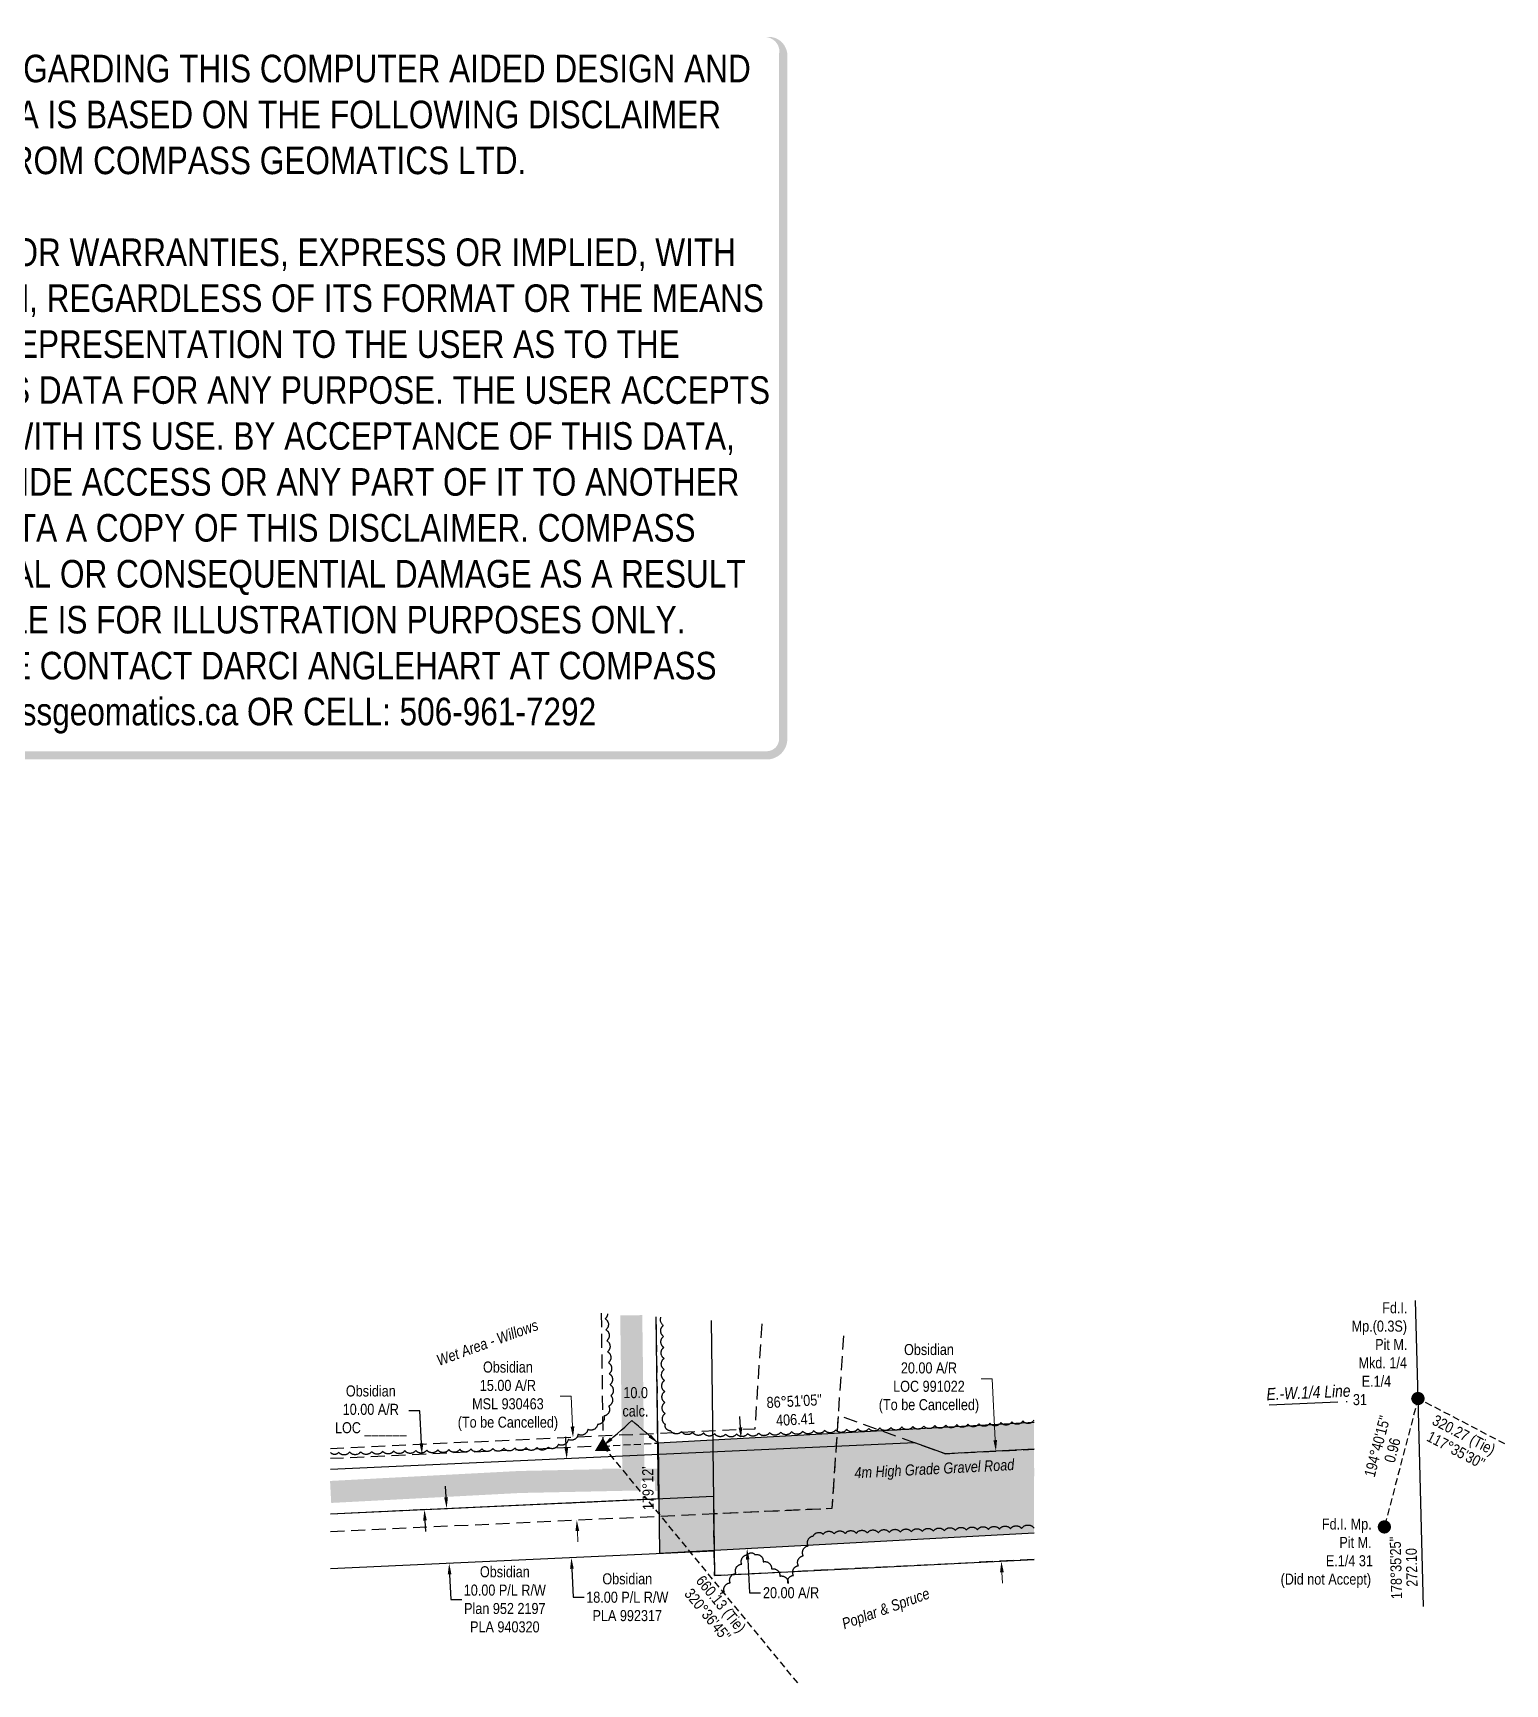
# Model space of a CAD drawing. Extents: x 621543 to 624722, y 5922679 to 5924544.
# Drawn here: x 623387 to 624722, y 5923046 to 5924544 of the extents above; entities that cross this region are included whole.
import ezdxf
from ezdxf.enums import TextEntityAlignment as Align

# ---------------------------------------------------------------- set-up
doc = ezdxf.new("R2010")
doc.units = 0
doc.header["$LTSCALE"] = 5
doc.header["$PDSIZE"] = 0.5
for name, pattern in [('0', [1, 1, 0]), ('foc-ACCESSROAD', [3.75, 2.5, -1.25]), ('foc-QUARTERLINE', [33, 25, -3, 2, -3]), ('foc-TIELINE', [1.875, 1.25, -0.625])]:
    doc.linetypes.add(name, pattern=pattern)
doc.layers.get('Defpoints').update_dxf_attribs({"color": 9})
for name, color, linetype in [('AS-ROADS', 254, 'Continuous'), ('C-AR', 13, 'foc-ACCESSROAD'), ('C-RW', 13, 'Continuous'), ('C-WS-S', 13, 'Continuous'), ('L-BD', 7, 'Continuous'), ('L-MON', 1, 'Continuous'), ('L-SEC', 7, 'Continuous'), ('L-SECQ', 8, 'foc-QUARTERLINE'), ('L-TIE', 7, 'foc-TIELINE'), ('L-TIE-T', 7, 'Continuous'), ('P-PROPOSED', 10, 'Continuous'), ('P-PROPOSED-H', 21, 'Continuous'), ('P-TXT', 4, 'Continuous'), ('T-BUSH', 110, '0'), ('T-BUSH-T', 110, 'Continuous')]:
    doc.layers.add(name, color=color, linetype=linetype)
doc.layers.add('C-AR-T', color=13, linetype='Continuous', lineweight=9)
doc.layers.add('T-TEXT', color=48, linetype='Continuous', lineweight=18)
doc.layers.add('DISCLAIMER', color=7, linetype='Continuous', plot=False)
doc.styles.add('100L', font='ARIALN.TTF', dxfattribs={"height": 11})
doc.styles.add('80', font='ARIALN.TTF', dxfattribs={"height": 10})
doc.styles.add('80CG', font='ARIALN.TTF', dxfattribs={"height": 10})
doc.styles.add('80L', font='ARIALN.TTF', dxfattribs={"height": 10})
doc.styles.add('80LS', font='ARIALNI.TTF', dxfattribs={"height": 10})
doc.dimstyles.new('Compass 5 000', dxfattribs={"dimscale": 5, "dimtxt": 9, "dimasz": 2, "dimexe": 0.2, "dimexo": 0.0625, "dimgap": 0.5, "dimtad": 0, "dimtih": 1, "dimtoh": 1, "dimzin": 0, "dimdsep": 46, "dimtxsty": '80CG', "dimcen": 0.1, "dimse1": 1, "dimse2": 1, "dimclrd": 256, "dimclrt": 256, "dimaunit": 1, "dimadec": 4, "dimazin": 0, "dimtfac": 0.06, "dimtofl": 0, "dimtmove": 0, "dimatfit": 1, "dimfxl": 0.2, "dimtolj": 1, "dimtzin": 0, "dimlwd": -1, "dimarcsym": 0})

# ---------------------------------------------------------------- blocks, each defined once
blk = doc.blocks.new('fdia')
at = {"color": 255, "const_width": 1}
blk.add_lwpolyline([(-0.5, 0, 1), (0.5, 0, 1)], format="xyb", close=True, dxfattribs=at)
blk = doc.blocks.new('Fdiaa')
blk.add_blockref('fdia', (0, 0))
blk = doc.blocks.new('fdib')
at = {"color": 1, "const_width": 1.6}
blk.add_lwpolyline([(-0.4, 0, 1), (0.4, 0, 1)], format="xyb", close=True, dxfattribs=at)
at = {"color": 1}
blk.add_circle((0, 0), 0.8, dxfattribs=at)
blk = doc.blocks.new('Fdibb')
blk.add_blockref('fdib', (0, 0))
blk = doc.blocks.new('fdicc')
for name in ['Fdibb', 'Fdiaa']:
    blk.add_blockref(name, (0, 0))
blk = doc.blocks.new('FDI')
blk.add_blockref('fdicc', (0, 0))
blk = doc.blocks.new('*D512')
at = {"layer": 'C-AR-T', "transparency": 16777216}
for p, q in [((624257, 5923323), (624247, 5923323)), ((624259.8, 5923267.3), (624257, 5923323)), ((624265.8, 5923147.5), (624266.3, 5923137.5))]:
    blk.add_line(p, q, dxfattribs=at)
for points in [[(624261.4, 5923267.4), (624258.1, 5923267.2), (624260.3, 5923257.3)], [(624267.5, 5923147.5), (624264.1, 5923147.4), (624265.3, 5923157.4)]]:
    blk.add_solid(points, dxfattribs=at)
at = {"layer": 'Defpoints', "color": 0, "transparency": 16777216}
for p in [(624238.6, 5923256.2), (624260.3, 5923257.3), (624243.7, 5923156.4)]:
    blk.add_point(p, dxfattribs=at)
at = {"layer": 'C-AR-T', "transparency": 16777216, "insert": (624199.6, 5923323), "char_height": 10, "attachment_point": 5, "style": '80CG'}
blk.add_mtext('\\A1;Obsidian\\P20.00 A/R\\PLOC 991022\\P(To be Cancelled)', dxfattribs=at)
blk = doc.blocks.new('*D513')
at = {"layer": 'C-WS-S', "transparency": 16777216}
for p, q in [((623870.6, 5923260.4), (623870.1, 5923270.4)), ((623875.6, 5923150.6), (623876.8, 5923124.7)), ((623876.8, 5923124.7), (623886.8, 5923124.7))]:
    blk.add_line(p, q, dxfattribs=at)
for points in [[(623872.3, 5923260.5), (623868.9, 5923260.4), (623871, 5923250.4)], [(623877.3, 5923150.7), (623874, 5923150.5), (623875.2, 5923160.6)]]:
    blk.add_solid(points, dxfattribs=at)
at = {"layer": 'Defpoints', "color": 0, "transparency": 16777216}
for p in [(623899.1, 5923251.7), (623875.2, 5923160.6), (623903.3, 5923161.9)]:
    blk.add_point(p, dxfattribs=at)
at = {"layer": 'C-WS-S', "transparency": 16777216, "insert": (623925.9, 5923124.7), "char_height": 10, "attachment_point": 5, "style": '80CG'}
blk.add_mtext('\\A1;Obsidian\\P18.00 P/L R/W\\PPLA 992317', dxfattribs=at)
blk = doc.blocks.new('*D514')
at = {"layer": 'C-WS-S', "transparency": 16777216}
for p, q in [((623761.5, 5923215.4), (623761, 5923225.4)), ((623764.7, 5923145.5), (623765.8, 5923122.8)), ((623765.8, 5923122.8), (623775.8, 5923122.8))]:
    blk.add_line(p, q, dxfattribs=at)
for points in [[(623763.2, 5923215.5), (623759.8, 5923215.3), (623762, 5923205.4)], [(623766.4, 5923145.5), (623763, 5923145.4), (623764.3, 5923155.5)]]:
    blk.add_solid(points, dxfattribs=at)
at = {"layer": 'Defpoints', "color": 0, "transparency": 16777216}
for p in [(623753.5, 5923205), (623755.8, 5923155.1), (623764.3, 5923155.5)]:
    blk.add_point(p, dxfattribs=at)
at = {"layer": 'C-WS-S', "transparency": 16777216, "insert": (623814.8, 5923122.8), "char_height": 10, "attachment_point": 5, "style": '80CG'}
blk.add_mtext('\\A1;Obsidian\\P10.00 P/L R/W\\PPlan 952 2197\\PPLA 940320', dxfattribs=at)
blk = doc.blocks.new('*D515')
at = {"layer": 'C-WS-S', "transparency": 16777216}
for p, q in [((623737.8, 5923293.8), (623727.8, 5923293.8)), ((623739.1, 5923264.3), (623737.8, 5923293.8)), ((623742.3, 5923194.4), (623742.8, 5923184.4))]:
    blk.add_line(p, q, dxfattribs=at)
for points in [[(623740.8, 5923264.4), (623737.5, 5923264.3), (623739.6, 5923254.3)], [(623744, 5923194.5), (623740.7, 5923194.3), (623741.9, 5923204.4)]]:
    blk.add_solid(points, dxfattribs=at)
at = {"layer": 'Defpoints', "color": 0, "transparency": 16777216}
for p in [(623735.2, 5923254.1), (623739.6, 5923254.3), (623737.5, 5923204.2)]:
    blk.add_point(p, dxfattribs=at)
at = {"layer": 'C-WS-S', "transparency": 16777216, "insert": (623693.2, 5923293.8), "char_height": 10, "attachment_point": 5, "style": '80CG'}
blk.add_mtext('\\A1;Obsidian\\P10.00 A/R\\PLOC ______', dxfattribs=at)
blk = doc.blocks.new('*D516')
at = {"layer": 'C-AR-T', "transparency": 16777216}
for p, q in [((623874.9, 5923307.1), (623864.9, 5923307.1)), ((623876.2, 5923279.7), (623874.9, 5923307.1)), ((623880.6, 5923184.8), (623881.1, 5923174.9))]:
    blk.add_line(p, q, dxfattribs=at)
for points in [[(623877.9, 5923279.8), (623874.5, 5923279.6), (623876.7, 5923269.7)], [(623882.3, 5923184.9), (623878.9, 5923184.8), (623880.1, 5923194.8)]]:
    blk.add_solid(points, dxfattribs=at)
at = {"layer": 'Defpoints', "color": 0, "transparency": 16777216}
for p in [(623852.6, 5923268.6), (623876.7, 5923269.7), (623856.1, 5923193.7)]:
    blk.add_point(p, dxfattribs=at)
at = {"layer": 'C-AR-T', "transparency": 16777216, "insert": (623817.6, 5923307.1), "char_height": 10, "attachment_point": 5, "style": '80CG'}
blk.add_mtext('\\A1;Obsidian\\P15.00 A/R\\PMSL 930463\\P(To be Cancelled)', dxfattribs=at)
blk = doc.blocks.new('*D517')
at = {"layer": 'Defpoints', "color": 0, "transparency": 16777216}
for p in [(624084.2, 5923271.8), (624034.6, 5923169), (624089.6, 5923172)]:
    blk.add_point(p, dxfattribs=at)
at = {"layer": 'P-TXT', "transparency": 16777216}
for p, q in [((624028.6, 5923278.8), (624028, 5923288.7)), ((624035.2, 5923159), (624036.8, 5923128.8)), ((624036.8, 5923128.8), (624046.8, 5923128.8))]:
    blk.add_line(p, q, dxfattribs=at)
for points in [[(624030.2, 5923278.9), (624026.9, 5923278.7), (624029.1, 5923268.8)], [(624036.8, 5923159.1), (624033.5, 5923158.9), (624034.6, 5923169)]]:
    blk.add_solid(points, dxfattribs=at)
at = {"layer": 'P-TXT', "transparency": 16777216, "insert": (624074.5, 5923128.8), "char_height": 10, "attachment_point": 5, "style": '80CG'}
blk.add_mtext('\\A1;20.00 A/R', dxfattribs=at)
blk = doc.blocks.new('STRIA')
blk.add_hatch(color=255).paths.add_polyline_path([(-0.04, 1.52), (-1.47, -0.87), (1.39, -0.87)])
blk = doc.blocks.new('STRIAA')
blk.add_blockref('STRIA', (0, 0))
blk = doc.blocks.new('STRIB')
at = {"color": 1}
blk.add_solid([(-1.12, -0.67), (-0.04, 1.13), (1.04, -0.67)], dxfattribs=at)
blk = doc.blocks.new('STRIBB')
blk.add_blockref('STRIB', (0, 0))
blk = doc.blocks.new('STRICC')
for name in ['STRIAA', 'STRIBB']:
    blk.add_blockref(name, (0, 0))
blk = doc.blocks.new('fdspike')
blk.add_blockref('STRICC', (0, 0))
blk = doc.blocks.new('Disclaimer_Legal')
at = {"layer": 'DISCLAIMER', "color": 254, "flags": 128}
blk.add_lwpolyline([(-3612.9, -1104.6, 37.5, 37.5, 0), (4096.1, -1104.6, 37.5, 37.5, 0.414214), (4171.1, -1029.6, 37.5, 37.5, 0), (4171.1, 2078.7, 37.5, 0, 0.414214), (4096.1, 2153.7, 0, 0, 0), (-3612.9, 2153.7, 0, 0, 0.414214), (-3687.9, 2078.7, 0, 0, 0), (-3687.9, -1029.6, 0, 37.5, 0.414214)], format="xyseb", close=True, dxfattribs=at)
at = {"layer": 'DISCLAIMER', "color": 254, "insert": (241.6, 533.9), "char_height": 125, "width": 7717.568, "attachment_point": 5, "style": '80'}
blk.add_mtext('NOTICE TO THE CORPORATION, PERSON &/OR PERSONS REGARDING THIS COMPUTER AIDED DESIGN AND DRAFTING (CADD) FILES. ACCEPTANCE OF THE CADD DATA IS BASED ON THE FOLLOWING DISCLAIMER WHICH COVERS ALL CADD DATA RECIEVED FROM COMPASS GEOMATICS LTD.\\P{\\fArial Narrow|b1|i0|c0|p34;DISCLAIMER}\\PCOMPASS GEOMATICS LTD. MAKES NO REPRESENTATION OR WARRANTIES, EXPRESS OR IMPLIED, WITH RESPECT TO THE REUSE OF THE DATA PROVIDED HEREWITH, REGARDLESS OF ITS FORMAT OR THE MEANS OF ITS TRANSMISSION. THERE IS NO GUARANTEE OR REPRESENTATION TO THE USER AS TO THE ACCURACY, CURRENCY, SUITABILITY OR RELIABILITY OF THIS DATA FOR ANY PURPOSE. THE USER ACCEPTS THE DATA "AS IS", AND ASSUMES ALL RISKS ASSOCIATED WITH ITS USE. BY ACCEPTANCE OF THIS DATA, THE USER AGREES NOT TO TRANSMIT THIS DATA OR PROVIDE ACCESS OR ANY PART OF IT TO ANOTHER PARTY UNLESS THE USER SHALL INCLUDE WITH THE DATA A COPY OF THIS DISCLAIMER. COMPASS GEOMATICS LTD. ASSUMES NO RESPONSIBILITY FOR ACTUAL OR CONSEQUENTIAL DAMAGE AS A RESULT OF ANY USER\'S RELIANCE ON THIS DATA. THIS CADD FILE IS FOR ILLUSTRATION PURPOSES ONLY.\\PIF YOU REQUIRE MORE ACCURATE INFORMATION, PLEASE CONTACT DARCI ANGLEHART AT COMPASS GEOMATICS LTD. VIA EMAIL: darci.anglehart@compassgeomatics.ca OR CELL: 506-961-7292', dxfattribs=at)

msp = doc.modelspace()

# ---------------------------------------------------------------- hatches: boundary and pattern name
at = {"layer": 'P-PROPOSED-H'}
h = msp.add_hatch(color=256, dxfattribs=at)
h.dxf.hatch_style = 1
h.paths.add_polyline_path([(624294.953, 5923283.406), (623953.831, 5923264.638), (623955.222, 5923164.599), (624294.953, 5923183.29)])

# ---------------------------------------------------------------- linework, layer by layer
at = {"layer": 'AS-ROADS', "const_width": 19.993, "flags": 128}
for points in [[(623929.508, 5923380.58), (623931.517, 5923231.505), (623828.267, 5923229.315), (623656.759, 5923220.28)], [(624294.953, 5923244.515), (623965.957, 5923231.245), (623903.317, 5923231.445)]]:
    msp.add_lwpolyline(points, dxfattribs=at)
at = {"layer": 'C-AR', "flags": 128}
for points in [[(623902.212, 5923382.392), (623903.882, 5923261.89), (623656.759, 5923250.53)], [(623656.759, 5923200.495), (623954.532, 5923214.183), (623952.239, 5923379.07)], [(624047.887, 5923372.719), (624041.555, 5923277.367), (623656.759, 5923259.55)], [(623656.759, 5923184.496), (624111.927, 5923205.571), (624122.696, 5923367.751)], [(624294.953, 5923158.939), (624005.091, 5923144.327), (624004.37, 5923200.591), (624111.927, 5923205.571), (624117.523, 5923289.852), (624214.712, 5923254.986), (624294.953, 5923259.031)]]:
    msp.add_lwpolyline(points, dxfattribs=at)
at = {"layer": 'C-RW', "flags": 128}
for points in [[(624002.124, 5923375.758), (624004.807, 5923166.529), (623656.759, 5923150.513)], [(624294.953, 5923259.031), (624214.712, 5923254.986), (624186.879, 5923264.971), (623656.759, 5923240.577)], [(623656.759, 5923200.553), (624004.166, 5923216.535), (624005.091, 5923144.327), (624294.953, 5923158.939)]]:
    msp.add_lwpolyline(points, dxfattribs=at)
at = {"layer": 'L-SEC'}
msp.add_line((624640.864, 5923394.046), (624643.296, 5923305.048), dxfattribs=at)
at = {"layer": 'L-SEC', "flags": 128}
msp.add_lwpolyline([(624643.296, 5923305.048), (624647.94, 5923116.354)], dxfattribs=at)
at = {"layer": 'L-SECQ', "ltscale": 0.5}
msp.add_line((624508.212, 5923299.216), (624643.296, 5923305.048), dxfattribs=at)
at = {"layer": 'L-TIE'}
for p, q in [((624643.296, 5923305.048), (624612.796, 5923188.548)), ((624722.21, 5923263.806), (624643.296, 5923305.048))]:
    msp.add_line(p, q, dxfattribs=at)
at = {"layer": 'L-TIE', "flags": 128}
msp.add_lwpolyline([(623903.882, 5923261.89), (623953.831, 5923264.638)], dxfattribs=at)
at = {"layer": 'P-PROPOSED', "flags": 128}
msp.add_lwpolyline([(624294.953, 5923283.406), (623953.831, 5923264.638), (623955.222, 5923164.599), (624294.953, 5923183.29)], dxfattribs=at)
at = {"layer": 'P-PROPOSED-H', "flags": 128}
msp.add_lwpolyline([(623656.759, 5923200.553), (623954.208, 5923214.236), (623952.095, 5923379.08)], dxfattribs=at)
at = {"layer": 'T-BUSH', "flags": 128}
for points in [[(623908.052, 5923382.004, -0.21845844), (623905.811, 5923377.435, -0.52056705), (623906.548, 5923367.466, -0.52056705), (623907.286, 5923357.497, -0.52056705), (623908.023, 5923347.527, -0.52056705), (623908.761, 5923337.558, -0.52056705), (623909.498, 5923327.589, -0.52056705), (623910.236, 5923317.62, -0.52056705), (623910.973, 5923307.65, -0.52056705), (623909.048, 5923298.175, -0.52056705), (623904.785, 5923289.133, -0.52056705), (623898.966, 5923281.597, -0.52056705), (623890.069, 5923277.039, -0.52056705), (623881.172, 5923272.481, -0.52056705), (623872.275, 5923267.924, -0.52056705), (623863.378, 5923263.366, -0.52056705), (623853.932, 5923260.964, -0.52056705), (623843.939, 5923260.718, -0.52056705), (623833.946, 5923260.472, -0.52056705), (623823.952, 5923260.226, -0.52056705), (623813.959, 5923259.981, -0.52056705), (623803.965, 5923259.735, -0.52056705), (623793.972, 5923259.489, -0.52056705), (623783.978, 5923259.244, -0.52056705), (623773.985, 5923258.998, -0.52056705), (623763.991, 5923258.752, -0.52056705), (623753.998, 5923258.506, -0.52056705), (623744.004, 5923258.261, -0.52056705), (623734.011, 5923258.015, -0.52056705), (623724.017, 5923257.769, -0.52056705), (623714.024, 5923257.524, -0.52056705), (623704.03, 5923257.278, -0.52056705), (623694.037, 5923257.032, -0.52056705), (623684.043, 5923256.786, -0.52056705), (623674.05, 5923256.541, -0.52056705), (623664.056, 5923256.295, -0.52056705), (623656.686, 5923256.114)], [(624294.736, 5923285.381, -0.52056705), (624284.766, 5923284.657, -0.52056705), (624274.795, 5923283.933, -0.52056705), (624264.825, 5923283.209, -0.52056705), (624254.846, 5923282.634, -0.52056705), (624244.859, 5923282.211, -0.52056705), (624234.871, 5923281.787, -0.52056705), (624224.884, 5923281.363, -0.52056705), (624214.896, 5923280.94, -0.52056705), (624204.909, 5923280.516, -0.52056705), (624194.921, 5923280.092, -0.52056705), (624184.934, 5923279.668, -0.52056705), (624174.946, 5923279.245, -0.52056705), (624164.959, 5923278.821, -0.52056705), (624154.971, 5923278.397, -0.52056705), (624144.984, 5923277.973, -0.52056705), (624134.996, 5923277.55, -0.52056705), (624125.009, 5923277.126, -0.52056705), (624115.021, 5923276.702, -0.52056705), (624105.034, 5923276.279, -0.52056705), (624095.046, 5923275.855, -0.52056705), (624085.059, 5923275.431, -0.52056705), (624075.071, 5923275.007, -0.52056705), (624065.083, 5923274.584, -0.52056705), (624055.096, 5923274.16, -0.52056705), (624045.108, 5923273.736, -0.52056705), (624035.121, 5923273.313, -0.52056705), (624025.133, 5923272.889, -0.52056705), (624015.144, 5923272.783, -0.52056705), (624005.16, 5923273.262, -0.52056705), (623995.185, 5923273.91, -0.52056705), (623985.209, 5923274.558, -0.52056705), (623975.234, 5923275.206, -0.52056705), (623965.258, 5923275.853, -0.52056705), (623960.45, 5923281.438, -0.52056705), (623960.256, 5923291.433, -0.52056705), (623960.063, 5923301.427, -0.52056705), (623959.87, 5923311.422, -0.52056705), (623959.676, 5923321.416, -0.52056705), (623959.483, 5923331.411, -0.52056705), (623959.29, 5923341.406, -0.52056705), (623959.097, 5923351.4, -0.52056705), (623958.903, 5923361.395, -0.52056705), (623958.71, 5923371.39, -0.35706862), (623956.475, 5923378.789, -0.35706862)], [(623998.237, 5923103.773, -0.52056705), (624003.495, 5923112.275, -0.52056705), (624008.753, 5923120.777, -0.52056705), (624014.011, 5923129.279, -0.52056705), (624019.269, 5923137.781, -0.52056705), (624024.527, 5923146.283, -0.52056705), (624029.785, 5923154.785, -0.52056705), (624035.043, 5923163.287, -0.52056705), (624041.587, 5923163.44, -0.52056705), (624049.16, 5923156.915, -0.52056705), (624056.732, 5923150.389, -0.52056705), (624064.305, 5923143.863, -0.52056705), (624071.878, 5923137.338, -0.52056705), (624076.701, 5923144.504, -0.52056705), (624081.167, 5923153.447, -0.52056705), (624085.633, 5923162.39, -0.52056705), (624090.099, 5923171.334, -0.52056705), (624094.565, 5923180.277, -0.52056705), (624103.718, 5923181.882, -0.52056705), (624113.711, 5923182.173, -0.52056705), (624123.703, 5923182.465, -0.52056705), (624133.695, 5923182.756, -0.52056705), (624143.687, 5923183.047, -0.52056705), (624153.68, 5923183.339, -0.52056705), (624163.672, 5923183.63, -0.52056705), (624173.664, 5923183.921, -0.52056705), (624183.656, 5923184.213, -0.52056705), (624193.649, 5923184.504, -0.52056705), (624203.641, 5923184.795, -0.52056705), (624213.633, 5923185.087, -0.52056705), (624223.625, 5923185.378, -0.52056705), (624233.618, 5923185.669, -0.52056705), (624243.61, 5923185.961, -0.52056705), (624253.602, 5923186.252, -0.52056705), (624263.594, 5923186.543, -0.52056705), (624273.587, 5923186.835, -0.52056705), (624283.579, 5923187.126, -0.52056705), (624295.04, 5923187.46, -0.52056705)]]:
    msp.add_lwpolyline(points, format="xyb", dxfattribs=at)

# ---------------------------------------------------------------- block references
at = {"layer": 'DISCLAIMER', "color": 5, "xscale": 0.2, "yscale": 0.2, "zscale": 0.2}
msp.add_blockref('Disclaimer_Legal', (623233.146, 5924109.548), dxfattribs=at)
at = {"layer": 'L-MON', "color": 5, "xscale": 4.998250000000001, "yscale": 4.998250000000001, "zscale": 4.998250000000001}
msp.add_blockref('fdspike', (623903.882, 5923261.89), dxfattribs=at)
at = {"layer": 'L-MON', "color": 3, "xscale": 4.998250000000001, "yscale": 4.998250000000001, "zscale": 4.998250000000001}
msp.add_blockref('FDI', (624612.796, 5923188.548), dxfattribs=at)

# ---------------------------------------------------------------- texts
at = {"layer": 'L-BD', "style": '80L'}
for s, rotation, p in [("194°40'15''", 75.3291, (624606.233, 5923261.756)), ('0.96', 75.3291, (624620.014, 5923258.148)), ("178°35'25''", 91.4097, (624623.258, 5923151.438)), ('272.10', 91.4097, (624637.499, 5923151.788))]:
    msp.add_text(s, height=9.9965, rotation=rotation, dxfattribs=at).set_placement(p, align=Align.MIDDLE)
at = {"layer": 'L-BD', "insert": (624077.186, 5923307.7), "char_height": 9.9965, "width": 51.00418, "attachment_point": 2, "rotation": 3.1491, "style": '80L'}
msp.add_mtext("86°51'05'' 406.41", dxfattribs=at)
at = {"layer": 'L-SECQ', "ltscale": 0.5, "insert": (624505.548, 5923314.45), "char_height": 10.99615, "attachment_point": 1, "rotation": 2.472096, "style": '100L'}
msp.add_mtext_dynamic_manual_height_columns('{\\fArial Narrow|b0|i1|c0|p34;E.-W.1/4 Line}', width=76.26127, gutter_width=55, heights=[0], dxfattribs=at)
at = {"layer": 'L-TIE-T', "style": '80L'}
for s, p in [('320.27 (Tie)', (624684.365, 5923271.031)), ("117°35'30''", (624677.767, 5923258.406))]:
    msp.add_text(s, height=9.9965, rotation=332.4076, dxfattribs=at).set_placement(p, align=Align.MIDDLE)
at = {"layer": 'P-TXT', "insert": (623919.394, 5923315.392), "char_height": 9.9965, "attachment_point": 1, "style": '80L'}
msp.add_mtext_dynamic_manual_height_columns('\\pi2.9693;10.0 \\P\\pi2.1545;calc.', width=26.43627, gutter_width=50, heights=[0], dxfattribs=at)
at = {"layer": 'T-BUSH-T', "style": '80LS'}
for s, height, p in [('Wet Area - Willows', 10, (623798.938, 5923355.808)), ('Poplar & Spruce', 9.9965, (624160.345, 5923114.556))]:
    msp.add_text(s, height=height, rotation=20, dxfattribs=at).set_placement(p, align=Align.MIDDLE_CENTER)
at = {"layer": 'T-TEXT', "insert": (624130.311, 5923242.512), "char_height": 9.9965, "attachment_point": 1, "rotation": 2.998053, "style": '80L'}
msp.add_mtext_dynamic_manual_height_columns('\\pi1.462;{\\fArial Narrow|b0|i1|c0|p34;4m High Grade Gravel Road}', width=148.08472, gutter_width=50, heights=[0], dxfattribs=at)

# ---------------------------------------------------------------- dimensions: what is measured, and where the dimension line sits
at = {"layer": 'C-AR-T', "color": 5}
for base, p1, p2, angle, text, picture, middle in [((624260.265, 5923257.282), (624243.668, 5923156.354), (624238.636, 5923256.192), 92.88573, 'Obsidian\\P20.00 A/R\\PLOC 991022\\P(To be Cancelled)', '*D512', (624199.619, 5923323.018)), ((623876.664, 5923269.732), (623856.101, 5923193.726), (623852.634, 5923268.619), 92.650955, 'Obsidian\\P15.00 A/R\\PMSL 930463\\P(To be Cancelled)', '*D516', (623817.602, 5923307.073))]:
    dim = msp.add_linear_dim(base=base, p1=p1, p2=p2, angle=angle, text=text, dimstyle='Compass 5 000', dxfattribs=at)
    dim.commit()
    dim.dimension.update_dxf_attribs({"geometry": picture, "text_midpoint": middle, "dimtype": 161})
at = {"layer": 'C-WS-S', "color": 5}
for base, p1, p2, angle, text, picture, middle in [((623739.588, 5923254.338), (623737.54, 5923204.209), (623735.245, 5923254.138), 92.631922, 'Obsidian\\P10.00 A/R\\PLOC ______', '*D515', (623693.17, 5923293.777)), ((623764.252, 5923155.46), (623753.535, 5923205.005), (623755.832, 5923155.072), 272.634635, 'Obsidian\\P10.00 P/L R/W\\PPlan 952 2197\\PPLA 940320', '*D514', (623814.839, 5923122.822))]:
    dim = msp.add_linear_dim(base=base, p1=p1, p2=p2, angle=angle, text=text, dimstyle='Compass 5 000', dxfattribs=at)
    dim.commit()
    dim.dimension.update_dxf_attribs({"geometry": picture, "text_midpoint": middle, "dimtype": 161})

# ---------------------------------------------------------------- leaders
at = {"layer": 'P-TXT', "path_type": 1}
for points in [[(623903.882, 5923261.89), (623930.095, 5923284.985)], [(623953.831, 5923264.638), (623930.095, 5923284.985)]]:
    msp.add_leader(points, dimstyle='Compass 5 000', override={"dimtfill": 1}, dxfattribs=at)

# ---------------------------------------------------------------- next in the draw order: texts
at = {"layer": 'L-MON', "char_height": 9.9965, "attachment_point": 1, "style": '80L', "bg_fill": 2}
for s, width, insert in [('\\pi26.603;Fd.I. \\P\\pi-1.1503;Mp.(0.3S)\\P\\pi20.166;Pit M.\\P\\pi5.0685;Mkd. 1/4\\P\\pi7.9393;E.1/4 31', 47.57749, (624584.246, 5923392.405)), ('\\pi43.085;Fd.I. Mp.\\P\\pi58.925;Pit M.\\P\\pi46.699;E.1/4 31\\P\\pi5.615;(Did not Accept)', 86.33713, (624513.027, 5923196.182))]:
    msp.add_mtext_dynamic_manual_height_columns(s, width=width, gutter_width=50, heights=[0], dxfattribs=dict(at, insert=insert))
at = {"layer": 'L-TIE-T', "insert": (623995.096, 5923145.887), "char_height": 9.9965, "width": 61.14953, "attachment_point": 1, "rotation": 309.3876, "line_spacing_factor": 0.934195, "style": '80L', "bg_fill": 3, "box_fill_scale": 1, "bg_fill_color": 256, "bg_fill_transparency": 0}
msp.add_mtext("\\pi0.25455;660.13 (Tie) \\P\\pi2.7094;320°36'45''", dxfattribs=at)

# ---------------------------------------------------------------- next in the draw order: linework, layer by layer
at = {"layer": 'L-TIE'}
msp.add_line((623903.882, 5923261.89), (624081.104, 5923046.041), dxfattribs=at)

# ---------------------------------------------------------------- next in the draw order: block references
at = {"layer": 'L-MON', "color": 3, "xscale": 4.998250000000001, "yscale": 4.998250000000001, "zscale": 4.998250000000001}
msp.add_blockref('FDI', (624643.296, 5923305.048), dxfattribs=at)

# ---------------------------------------------------------------- next in the draw order: dimensions: what is measured, and where the dimension line sits
at = {"layer": 'P-TXT'}
dim = msp.add_linear_dim(base=(624034.603, 5923168.966), p1=(624084.157, 5923271.809), p2=(624089.648, 5923171.995), angle=273.149129, text='20.00 A/R', dimstyle='Compass 5 000', dxfattribs=at)
dim.commit()
dim.dimension.update_dxf_attribs({"geometry": '*D517', "text_midpoint": (624074.547, 5923128.824), "dimtype": 161})

# ---------------------------------------------------------------- next in the draw order: texts
at = {"layer": 'L-BD', "insert": (623939.662, 5923223.59), "char_height": 9.9965, "width": 10.75793, "attachment_point": 2, "rotation": 90.7968, "style": '80L', "bg_fill": 3, "box_fill_scale": 1.15, "bg_fill_color": 256, "bg_fill_true_color": 256, "bg_fill_transparency": 0}
msp.add_mtext("179°12'", dxfattribs=at)

# ---------------------------------------------------------------- next in the draw order: dimensions: what is measured, and where the dimension line sits
at = {"layer": 'C-WS-S', "color": 5}
dim = msp.add_linear_dim(base=(623875.183, 5923160.564), p1=(623899.138, 5923251.73), p2=(623903.273, 5923161.857), angle=272.634635, text='Obsidian\\P18.00 P/L R/W\\PPLA 992317', dimstyle='Compass 5 000', dxfattribs=at)
dim.commit()
dim.dimension.update_dxf_attribs({"geometry": '*D513', "text_midpoint": (623925.918, 5923124.733), "dimtype": 161})

doc.saveas('drawing.dxf')
